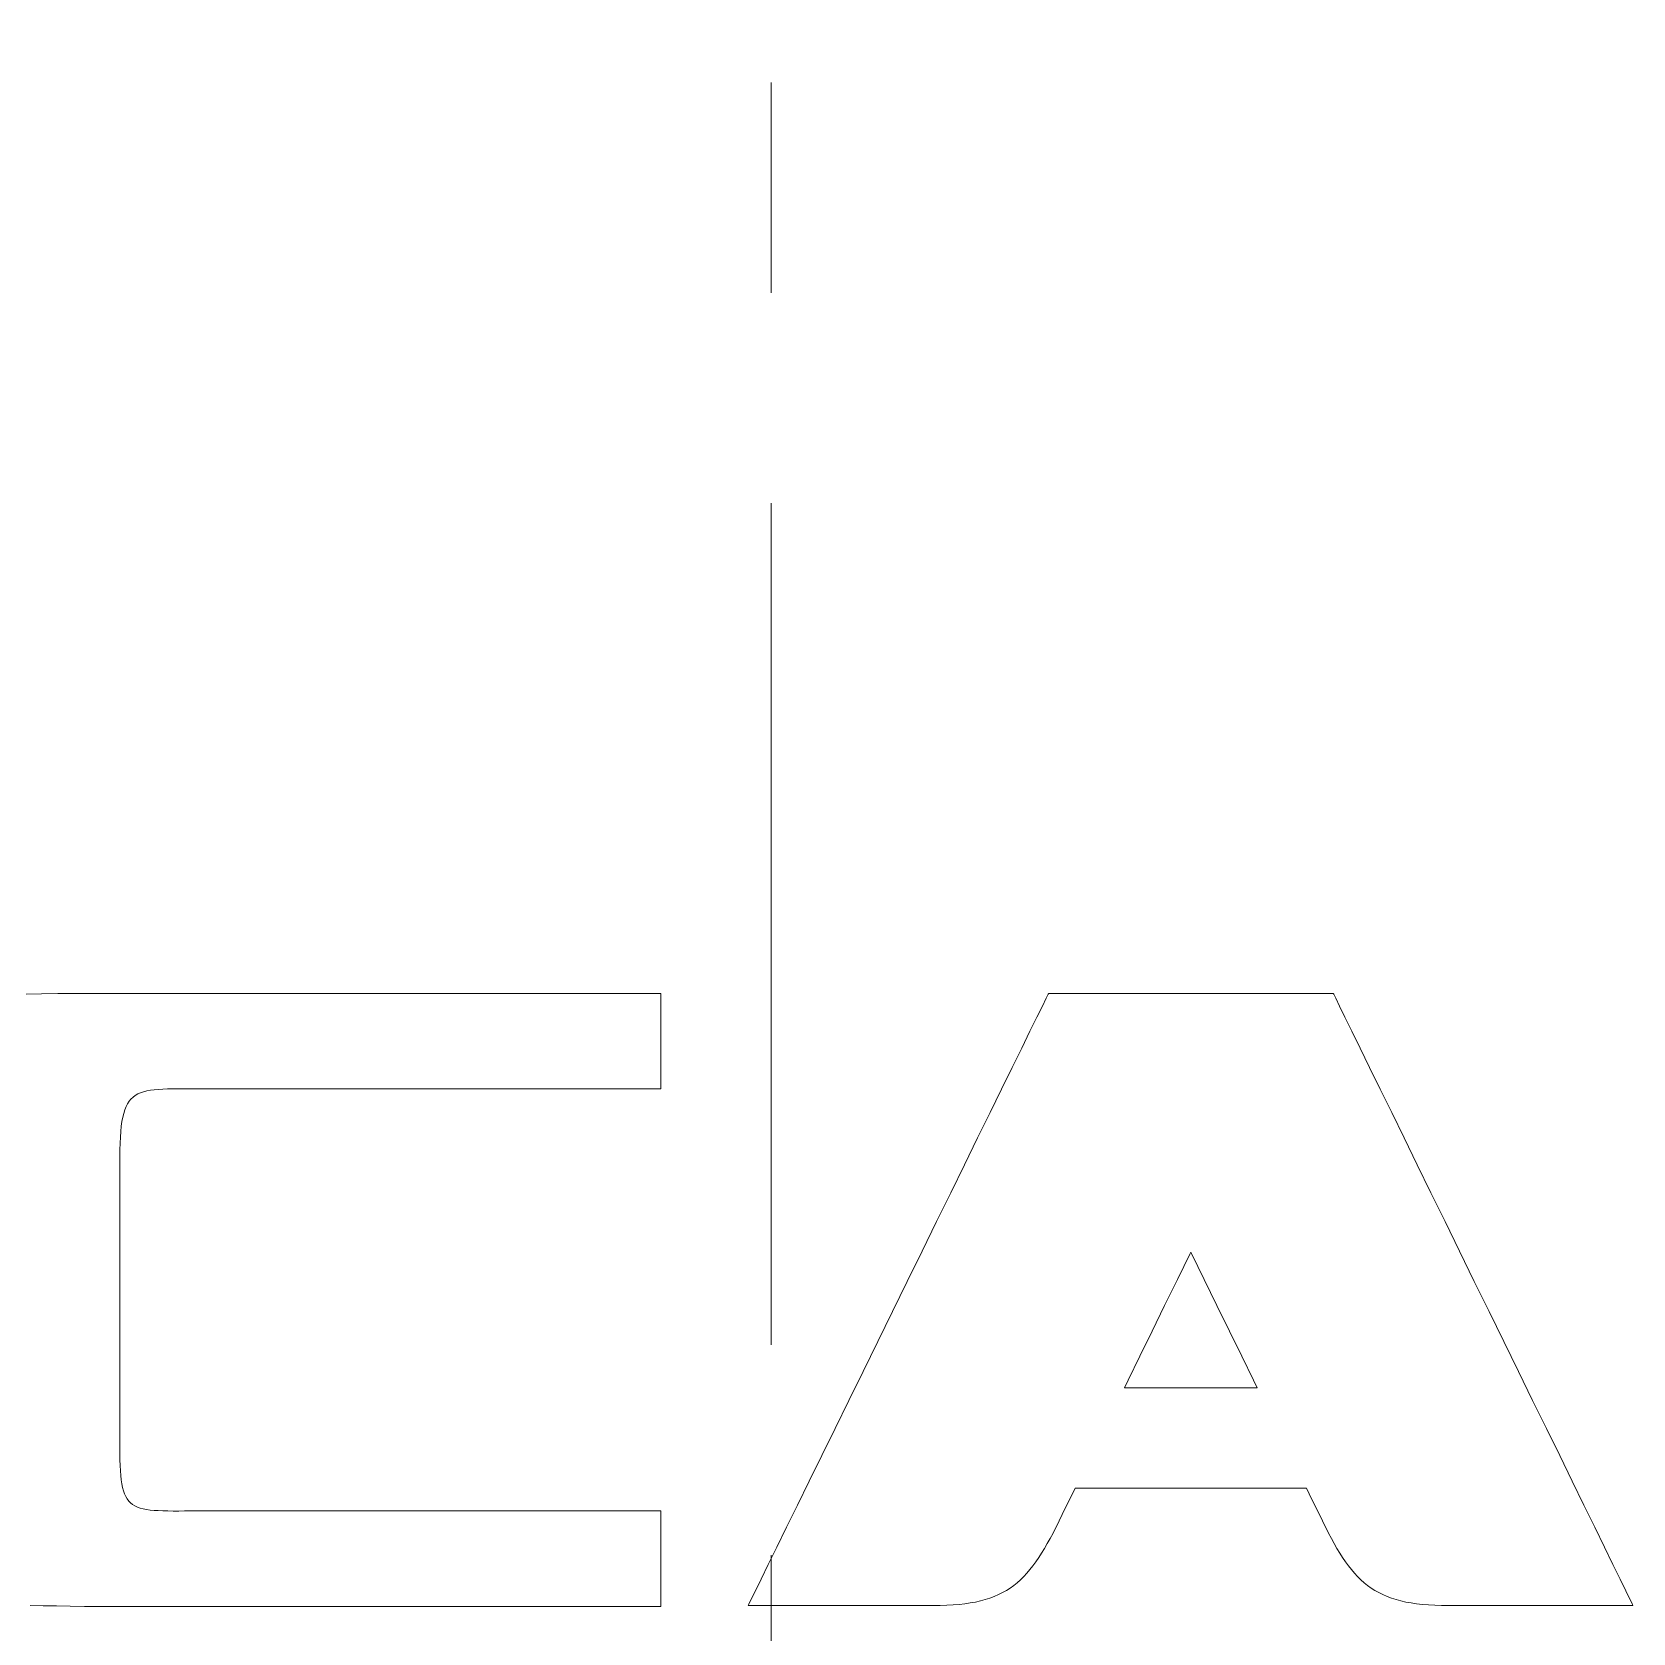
# Model space of a CAD drawing. Header units: millimetres. Extents: x -297 to 297, y -210 to 210.
# Drawn here: x -72.911 to -69.916, y 15.573 to 18.569 of the extents above; entities that cross this region are included whole.
import ezdxf

# ---------------------------------------------------------------- set-up
doc = ezdxf.new("R2010")
doc.units = ezdxf.units.MM
doc.linetypes.add('ACANSTGB', pattern=[0.354331, 0.15748, -0.03937, 0.03937, -0.03937, 0.03937, -0.03937])
doc.layers.get('0').update_dxf_attribs({"lineweight": 20})
doc.layers.add('剖面线层', color=4, linetype='Continuous', lineweight=18)

msp = doc.modelspace()

# ---------------------------------------------------------------- linework, layer by layer
at = {"color": 154}
for points in [[(-72.922, 16.7685), (-72.8931, 16.7692), (-72.8626, 16.7699), (-72.8624, 16.7699), (-72.862, 16.7699), (-72.8612, 16.7699), (-72.8602, 16.7699), (-72.859, 16.7699), (-72.8575, 16.7699), (-72.8559, 16.7699), (-72.854, 16.7699), (-72.852, 16.7699), (-72.8499, 16.7699), (-72.8476, 16.7699), (-72.8453, 16.7699), (-72.8429, 16.7699), (-72.8404, 16.7699), (-72.8379, 16.7699), (-72.8353, 16.7699), (-72.8328, 16.7699), (-72.8303, 16.7699), (-72.8279, 16.7699), (-72.8255, 16.7699), (-72.8232, 16.7699), (-72.821, 16.7699), (-72.8189, 16.7699), (-72.817, 16.7699), (-72.8153, 16.7699), (-72.8138, 16.7699), (-72.8124, 16.7699), (-72.8113, 16.7699), (-72.8105, 16.7699), (-72.8099, 16.7699), (-72.8096, 16.7699), (-72.8084, 16.7699), (-72.8014, 16.7699), (-72.7885, 16.7699), (-72.7701, 16.7699), (-72.7467, 16.7699), (-72.7186, 16.7699), (-72.6864, 16.7699), (-72.6504, 16.7699), (-72.611, 16.7699), (-72.5686, 16.7699), (-72.5237, 16.7699), (-72.4767, 16.7699), (-72.428, 16.7699), (-72.378, 16.7699), (-72.3271, 16.7699), (-72.2758, 16.7699), (-72.2245, 16.7699), (-72.1735, 16.7699), (-72.1234, 16.7699), (-72.0744, 16.7699), (-72.0271, 16.7699), (-71.9819, 16.7699), (-71.9391, 16.7699), (-71.8992, 16.7699), (-71.8627, 16.7699), (-71.8298, 16.7699), (-71.8011, 16.7699), (-71.777, 16.7699), (-71.7578, 16.7699), (-71.744, 16.7699), (-71.7361, 16.7699), (-71.7342, 16.7699), (-71.7342, 16.7691), (-71.7342, 16.7674), (-71.7342, 16.7647), (-71.7342, 16.7611), (-71.7342, 16.7567), (-71.7342, 16.7516), (-71.7342, 16.7458), (-71.7342, 16.7395), (-71.7342, 16.7326), (-71.7342, 16.7253), (-71.7342, 16.7176), (-71.7342, 16.7096), (-71.7342, 16.7014), (-71.7342, 16.693), (-71.7342, 16.6845), (-71.7342, 16.6759), (-71.7342, 16.6674), (-71.7342, 16.659), (-71.7342, 16.6508), (-71.7342, 16.6428), (-71.7342, 16.6351), (-71.7342, 16.6278), (-71.7342, 16.621), (-71.7342, 16.6147), (-71.7342, 16.609), (-71.7342, 16.604), (-71.7342, 16.5996), (-71.7342, 16.5961), (-71.7342, 16.5935), (-71.7342, 16.5918), (-71.7342, 16.5911), (-71.736, 16.5911), (-71.7426, 16.5911), (-71.7538, 16.5911), (-71.7693, 16.5911), (-71.7886, 16.5911), (-71.8116, 16.5911), (-71.8378, 16.5911), (-71.8669, 16.5911), (-71.8985, 16.5911), (-71.9325, 16.5911), (-71.9683, 16.5911), (-72.0058, 16.5911), (-72.0445, 16.5911), (-72.0842, 16.5911), (-72.1245, 16.5911), (-72.165, 16.5911), (-72.2056, 16.5911), (-72.2457, 16.5911), (-72.2851, 16.5911), (-72.3235, 16.5911), (-72.3605, 16.5911), (-72.3958, 16.5911), (-72.4291, 16.5911), (-72.46, 16.5911), (-72.4882, 16.5911), (-72.5134, 16.5911), (-72.5353, 16.5911), (-72.5535, 16.5911), (-72.5677, 16.5911), (-72.5775, 16.5911), (-72.5827, 16.5911), (-72.5897, 16.5911), (-72.6026, 16.5911), (-72.6149, 16.5912), (-72.6264, 16.5913), (-72.6373, 16.5913), (-72.6475, 16.5913), (-72.6571, 16.5911), (-72.666, 16.5908), (-72.6743, 16.5904), (-72.6821, 16.5897), (-72.6893, 16.5887), (-72.696, 16.5875), (-72.7021, 16.586), (-72.7078, 16.5841), (-72.713, 16.5818), (-72.7177, 16.5791), (-72.7219, 16.5759), (-72.7258, 16.5723), (-72.7292, 16.5681), (-72.7323, 16.5633), (-72.735, 16.558), (-72.7374, 16.552), (-72.7394, 16.5454), (-72.7412, 16.5381), (-72.7426, 16.53), (-72.7439, 16.5212), (-72.7448, 16.5115), (-72.7456, 16.5011), (-72.7461, 16.4897), (-72.7465, 16.4775), (-72.7467, 16.4643), (-72.7467, 16.4512), (-72.7467, 16.4494), (-72.7467, 16.4447), (-72.7467, 16.4372), (-72.7467, 16.4271), (-72.7467, 16.4147), (-72.7467, 16.4001), (-72.7467, 16.3836), (-72.7467, 16.3653), (-72.7467, 16.3455), (-72.7467, 16.3244), (-72.7467, 16.3021), (-72.7467, 16.2789), (-72.7467, 16.2549), (-72.7467, 16.2304), (-72.7467, 16.2056), (-72.7467, 16.1807), (-72.7467, 16.1558), (-72.7467, 16.1313), (-72.7467, 16.1072), (-72.7467, 16.0838), (-72.7467, 16.0612), (-72.7467, 16.0398), (-72.7467, 16.0197), (-72.7467, 16.001), (-72.7467, 15.9841), (-72.7467, 15.9691), (-72.7467, 15.9561), (-72.7467, 15.9455), (-72.7467, 15.9374), (-72.7467, 15.932), (-72.7467, 15.9295), (-72.7467, 15.9204), (-72.7466, 15.9082), (-72.7464, 15.8969), (-72.746, 15.8864), (-72.7455, 15.8767), (-72.7448, 15.8678), (-72.7439, 15.8596), (-72.7427, 15.8521), (-72.7413, 15.8453), (-72.7397, 15.8391), (-72.7377, 15.8335), (-72.7354, 15.8285), (-72.7328, 15.824), (-72.7298, 15.82), (-72.7264, 15.8166), (-72.7226, 15.8136), (-72.7184, 15.811), (-72.7137, 15.8087), (-72.7085, 15.8069), (-72.7029, 15.8054), (-72.6966, 15.8042), (-72.6899, 15.8032), (-72.6826, 15.8025), (-72.6746, 15.802), (-72.6661, 15.8016), (-72.6569, 15.8014), (-72.6471, 15.8013), (-72.6365, 15.8013), (-72.6253, 15.8014), (-72.6133, 15.8014), (-72.6006, 15.8015), (-72.591, 15.8015), (-72.5869, 15.8015), (-72.5781, 15.8015), (-72.5647, 15.8015), (-72.5473, 15.8015), (-72.526, 15.8015), (-72.5013, 15.8015), (-72.4735, 15.8015), (-72.4429, 15.8015), (-72.4098, 15.8015), (-72.3746, 15.8015), (-72.3377, 15.8015), (-72.2992, 15.8015), (-72.2597, 15.8015), (-72.2193, 15.8015), (-72.1785, 15.8015), (-72.1375, 15.8015), (-72.0968, 15.8015), (-72.0566, 15.8015), (-72.0172, 15.8015), (-71.9791, 15.8015), (-71.9425, 15.8016), (-71.9078, 15.8016), (-71.8752, 15.8016), (-71.8452, 15.8016), (-71.8181, 15.8016), (-71.7942, 15.8016), (-71.7738, 15.8016), (-71.7573, 15.8016), (-71.7449, 15.8016), (-71.7371, 15.8016), (-71.7342, 15.8016), (-71.7342, 15.8011), (-71.7342, 15.7996), (-71.7342, 15.7972), (-71.7342, 15.7939), (-71.7342, 15.7897), (-71.7342, 15.7849), (-71.7342, 15.7793), (-71.7342, 15.7731), (-71.7342, 15.7664), (-71.7342, 15.7592), (-71.7342, 15.7516), (-71.7342, 15.7437), (-71.7342, 15.7356), (-71.7342, 15.7272), (-71.7342, 15.7187), (-71.7342, 15.7101), (-71.7342, 15.7016), (-71.7342, 15.6932), (-71.7342, 15.6849), (-71.7342, 15.6768), (-71.7342, 15.6691), (-71.7342, 15.6617), (-71.7342, 15.6547), (-71.7342, 15.6482), (-71.7342, 15.6423), (-71.7342, 15.637), (-71.7342, 15.6325), (-71.7342, 15.6287), (-71.7342, 15.6258), (-71.7342, 15.6238), (-71.7342, 15.6228), (-71.7351, 15.6227), (-71.7416, 15.6227), (-71.7541, 15.6227), (-71.772, 15.6227), (-71.7951, 15.6227), (-71.8227, 15.6227), (-71.8546, 15.6227), (-71.8904, 15.6227), (-71.9295, 15.6227), (-71.9716, 15.6227), (-72.0163, 15.6227), (-72.0631, 15.6227), (-72.1116, 15.6227), (-72.1615, 15.6227), (-72.2123, 15.6227), (-72.2635, 15.6227), (-72.3148, 15.6227), (-72.3658, 15.6227), (-72.416, 15.6227), (-72.465, 15.6227), (-72.5124, 15.6227), (-72.5578, 15.6227), (-72.6007, 15.6227), (-72.6408, 15.6227), (-72.6776, 15.6227), (-72.7107, 15.6227), (-72.7397, 15.6227), (-72.7642, 15.6227), (-72.7838, 15.6227), (-72.798, 15.6227), (-72.8064, 15.6227), (-72.8129, 15.6228), (-72.8395, 15.6233), (-72.8653, 15.6237), (-72.8903, 15.624), (-72.9144, 15.6243)], [(-70.5055, 16.7699), (-70.5071, 16.7699), (-70.5117, 16.7699), (-70.5192, 16.7699), (-70.5293, 16.7699), (-70.5418, 16.7699), (-70.5566, 16.7699), (-70.5733, 16.7699), (-70.5917, 16.7699), (-70.6117, 16.7699), (-70.6331, 16.7699), (-70.6555, 16.7699), (-70.6789, 16.7699), (-70.7029, 16.7699), (-70.7275, 16.7699), (-70.7523, 16.7699), (-70.7771, 16.7699), (-70.8017, 16.7699), (-70.826, 16.7699), (-70.8497, 16.7699), (-70.8725, 16.7699), (-70.8943, 16.7699), (-70.9149, 16.7699), (-70.934, 16.7699), (-70.9514, 16.7699), (-70.967, 16.7699), (-70.9804, 16.7699), (-70.9915, 16.7699), (-71.0001, 16.7699), (-71.0059, 16.7699), (-71.0087, 16.7699), (-71.0096, 16.7686), (-71.0135, 16.7608), (-71.0206, 16.7462), (-71.0308, 16.7256), (-71.0437, 16.6992), (-71.0592, 16.6677), (-71.077, 16.6314), (-71.0968, 16.591), (-71.1185, 16.5468), (-71.1417, 16.4994), (-71.1663, 16.4493), (-71.192, 16.3969), (-71.2186, 16.3428), (-71.2457, 16.2873), (-71.2733, 16.2311), (-71.301, 16.1746), (-71.3286, 16.1183), (-71.3559, 16.0627), (-71.3826, 16.0083), (-71.4085, 15.9555), (-71.4334, 15.9049), (-71.4569, 15.8569), (-71.4789, 15.8121), (-71.4991, 15.7708), (-71.5173, 15.7337), (-71.5333, 15.7012), (-71.5467, 15.6738), (-71.5575, 15.6519), (-71.5652, 15.6361), (-71.5697, 15.6269), (-71.5709, 15.6245), (-71.5698, 15.6245), (-71.5673, 15.6245), (-71.5635, 15.6245), (-71.5583, 15.6245), (-71.5519, 15.6245), (-71.5445, 15.6245), (-71.5359, 15.6245), (-71.5264, 15.6245), (-71.5159, 15.6245), (-71.5047, 15.6245), (-71.4927, 15.6245), (-71.48, 15.6245), (-71.4667, 15.6245), (-71.4529, 15.6245), (-71.4387, 15.6245), (-71.424, 15.6245), (-71.4092, 15.6245), (-71.394, 15.6245), (-71.3788, 15.6245), (-71.3635, 15.6245), (-71.3482, 15.6245), (-71.333, 15.6245), (-71.318, 15.6245), (-71.3032, 15.6245), (-71.2888, 15.6245), (-71.2748, 15.6245), (-71.2612, 15.6245), (-71.2482, 15.6245), (-71.2358, 15.6245), (-71.2242, 15.6245), (-71.2117, 15.6246), (-71.1994, 15.6249), (-71.1876, 15.6256), (-71.1764, 15.6265), (-71.1657, 15.6277), (-71.1554, 15.6292), (-71.1456, 15.631), (-71.1362, 15.6332), (-71.1273, 15.6356), (-71.1187, 15.6384), (-71.1105, 15.6415), (-71.1026, 15.6449), (-71.0951, 15.6486), (-71.0878, 15.6528), (-71.0809, 15.6572), (-71.0742, 15.662), (-71.0677, 15.6672), (-71.0615, 15.6728), (-71.0554, 15.6787), (-71.0495, 15.685), (-71.0438, 15.6917), (-71.0382, 15.6988), (-71.0327, 15.7063), (-71.0272, 15.7143), (-71.0219, 15.7226), (-71.0166, 15.7313), (-71.0113, 15.7405), (-71.006, 15.7501), (-71.0006, 15.7601), (-70.9953, 15.7706), (-70.9918, 15.7776), (-70.989, 15.7832), (-70.9834, 15.7947), (-70.9751, 15.8116), (-70.9644, 15.8335), (-70.9591, 15.8443)], [(-70.9804, 16.7699), (-70.9788, 16.7699), (-70.9742, 16.7699), (-70.9667, 16.7699), (-70.9565, 16.7699), (-70.944, 16.7699), (-70.9293, 16.7699), (-70.9125, 16.7699), (-70.894, 16.7699), (-70.874, 16.7699), (-70.8526, 16.7699), (-70.8301, 16.7699), (-70.8067, 16.7699), (-70.7826, 16.7699), (-70.7581, 16.7699), (-70.7332, 16.7699), (-70.7084, 16.7699), (-70.6837, 16.7699), (-70.6594, 16.7699), (-70.6357, 16.7699), (-70.6128, 16.7699), (-70.5909, 16.7699), (-70.5703, 16.7699), (-70.5512, 16.7699), (-70.5337, 16.7699), (-70.5182, 16.7699), (-70.5047, 16.7699), (-70.4936, 16.7699), (-70.485, 16.7699), (-70.4792, 16.7699), (-70.4763, 16.7699), (-70.4754, 16.7686), (-70.4716, 16.7608), (-70.4645, 16.7462), (-70.4544, 16.7256), (-70.4415, 16.6992), (-70.426, 16.6677), (-70.4083, 16.6314), (-70.3885, 16.591), (-70.3669, 16.5468), (-70.3437, 16.4994), (-70.3191, 16.4493), (-70.2935, 16.3969), (-70.267, 16.3428), (-70.2399, 16.2873), (-70.2124, 16.2311), (-70.1847, 16.1746), (-70.1572, 16.1183), (-70.13, 16.0627), (-70.1033, 16.0083), (-70.0775, 15.9555), (-70.0527, 15.9049), (-70.0292, 15.8569), (-70.0073, 15.8121), (-69.9871, 15.7708), (-69.9689, 15.7337), (-69.953, 15.7012), (-69.9396, 15.6738), (-69.9289, 15.6519), (-69.9212, 15.6361), (-69.9167, 15.6269), (-69.9156, 15.6245), (-69.9166, 15.6245), (-69.9191, 15.6245), (-69.9229, 15.6245), (-69.9281, 15.6245), (-69.9344, 15.6245), (-69.9419, 15.6245), (-69.9504, 15.6245), (-69.96, 15.6245), (-69.9704, 15.6245), (-69.9816, 15.6245), (-69.9936, 15.6245), (-70.0063, 15.6245), (-70.0195, 15.6245), (-70.0333, 15.6245), (-70.0475, 15.6245), (-70.0621, 15.6245), (-70.077, 15.6245), (-70.092, 15.6245), (-70.1073, 15.6245), (-70.1225, 15.6245), (-70.1378, 15.6245), (-70.1529, 15.6245), (-70.1679, 15.6245), (-70.1826, 15.6245), (-70.197, 15.6245), (-70.211, 15.6245), (-70.2245, 15.6245), (-70.2375, 15.6245), (-70.2498, 15.6245), (-70.2614, 15.6245), (-70.274, 15.6246), (-70.2863, 15.6249), (-70.2982, 15.6256), (-70.3095, 15.6265), (-70.3203, 15.6277), (-70.3306, 15.6292), (-70.3404, 15.631), (-70.3499, 15.6332), (-70.3589, 15.6356), (-70.3675, 15.6384), (-70.3757, 15.6415), (-70.3836, 15.6449), (-70.3912, 15.6486), (-70.3984, 15.6528), (-70.4054, 15.6572), (-70.4121, 15.662), (-70.4186, 15.6672), (-70.4248, 15.6728), (-70.4308, 15.6787), (-70.4367, 15.685), (-70.4424, 15.6917), (-70.448, 15.6988), (-70.4535, 15.7063), (-70.4588, 15.7143), (-70.4641, 15.7226), (-70.4694, 15.7313), (-70.4746, 15.7405), (-70.4798, 15.7501), (-70.4851, 15.7601), (-70.4904, 15.7706), (-70.4938, 15.7776), (-70.4966, 15.7832), (-70.5022, 15.7947), (-70.5105, 15.8116), (-70.5212, 15.8335), (-70.5265, 15.8443)], [(-70.8671, 16.032), (-70.8601, 16.0462), (-70.8381, 16.0913), (-70.8152, 16.1379), (-70.7918, 16.1858), (-70.7679, 16.2344), (-70.7439, 16.2833), (-70.7429, 16.2855)], [(-70.6186, 16.032), (-70.6255, 16.0462), (-70.6476, 16.0913), (-70.6705, 16.1379), (-70.694, 16.1858), (-70.7178, 16.2344), (-70.7418, 16.2833), (-70.7429, 16.2855)], [(-70.8671, 16.032), (-70.8502, 16.032), (-70.8273, 16.032), (-70.8036, 16.032), (-70.7791, 16.032), (-70.7543, 16.032), (-70.7292, 16.032), (-70.7041, 16.032), (-70.6792, 16.032), (-70.6548, 16.032), (-70.6311, 16.032), (-70.6186, 16.032)], [(-70.5265, 15.8443), (-70.5302, 15.8443), (-70.5472, 15.8443), (-70.5661, 15.8443), (-70.5865, 15.8443), (-70.6082, 15.8443), (-70.6311, 15.8443), (-70.6548, 15.8443), (-70.6792, 15.8443), (-70.7041, 15.8443), (-70.7292, 15.8443), (-70.7543, 15.8443), (-70.7791, 15.8443), (-70.8036, 15.8443), (-70.8273, 15.8443), (-70.8502, 15.8443), (-70.8719, 15.8443), (-70.8923, 15.8443), (-70.9111, 15.8443), (-70.9282, 15.8443), (-70.9432, 15.8443), (-70.956, 15.8443), (-70.9591, 15.8443)]]:
    msp.add_lwpolyline(points, dxfattribs=at)
at = {"layer": '剖面线层', "color": 7, "linetype": 'ACANSTGB', "ltscale": 10}
msp.add_line((-71.528, 38.9472), (-71.528, 3.3719), dxfattribs=at)

doc.saveas('drawing.dxf')
